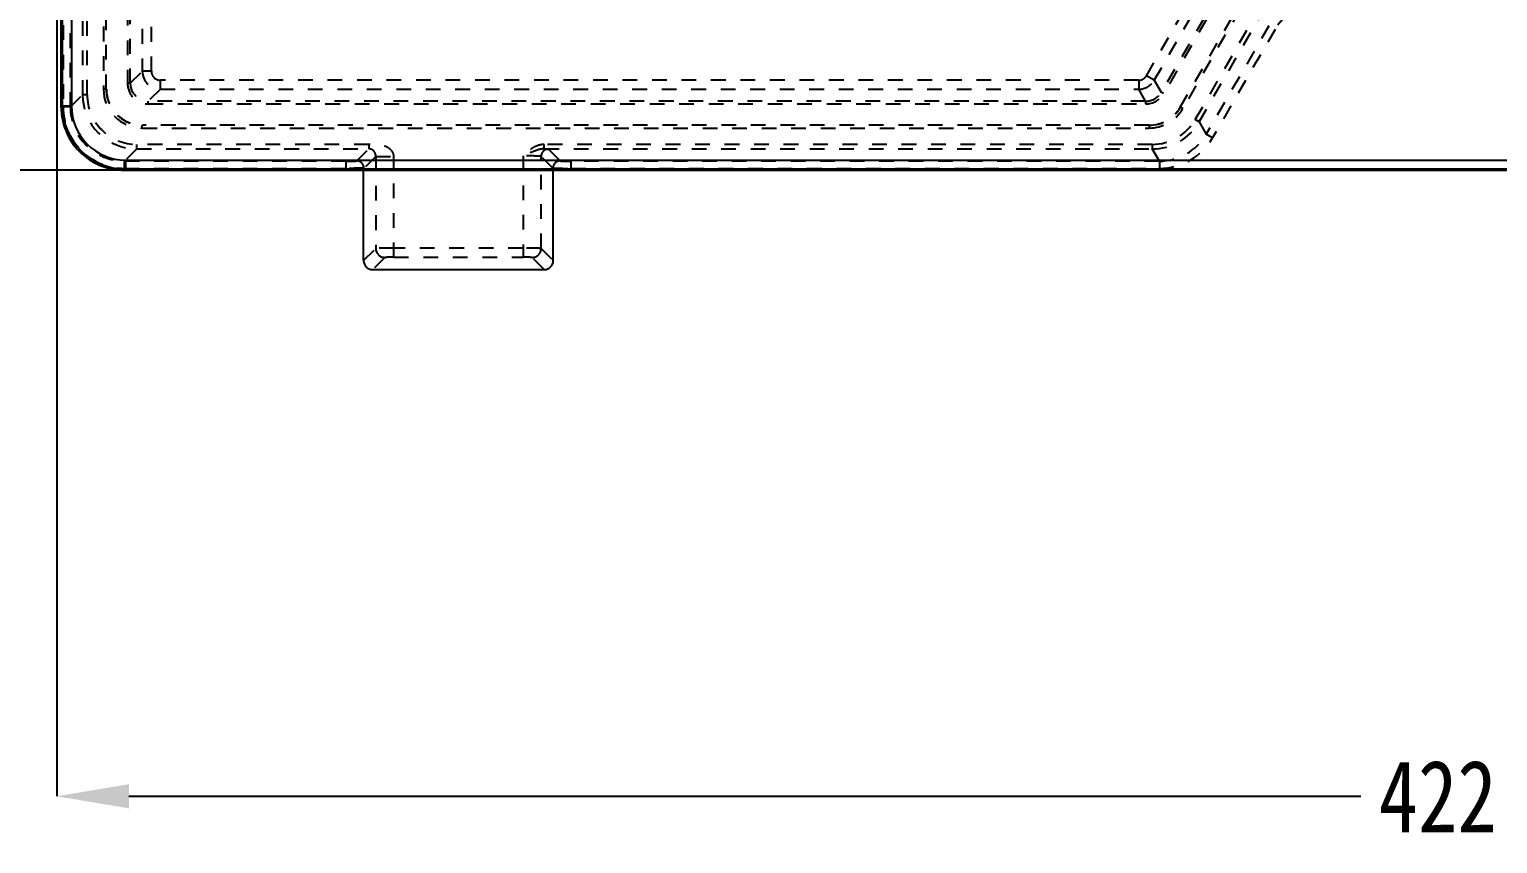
# Model space of a CAD drawing. Header units: millimetres. Extents: x -1265 to 1982, y -12197 to 1934.
# Drawn here: x -122.9 to 39.8, y -196.7 to -106.5 of the extents above; entities that cross this region are included whole.
import ezdxf

# ---------------------------------------------------------------- set-up
doc = ezdxf.new("R2010")
doc.units = ezdxf.units.MM
doc.header["$LTSCALE"] = 16.335
doc.header["$PDMODE"] = 3
doc.header["$PDSIZE"] = 0.3125
doc.linetypes.add('HIDDEN', pattern=[0.2, 0.1, -0.1])
doc.layers.get('0').update_dxf_attribs({"linetype": 'CONTINUOUS'})
doc.layers.get('Defpoints').update_dxf_attribs({"linetype": 'CONTINUOUS'})
doc.layers.add('DEFAULT_2', color=8, linetype='HIDDEN')
doc.styles.get("Standard").update_dxf_attribs({"font": 'txt', "width": 0.8})
doc.dimstyles.new('11', dxfattribs={"dimtxt": 8, "dimasz": 8, "dimexe": 0, "dimexo": 0, "dimgap": 0, "dimtad": 0, "dimdsep": 46, "dimtxsty": 'Standard', "dimcen": 0, "dimclrd": 4, "dimclre": 4, "dimclrt": 6, "dimazin": 0, "dimtp": 0.01, "dimtm": 0.01, "dimtfac": 1, "dimtofl": 0, "dimtmove": 0, "dimatfit": 3, "dimfxl": 0, "dimtolj": 1, "dimarcsym": 0})

# ---------------------------------------------------------------- blocks, each defined once
blk = doc.blocks.new('*D79')
at = {"color": 4, "lineweight": -2}
for p, q in [((-41.72, 283.87), (-159.31, 283.87)), ((-159.31, 275.87), (-159.31, 57.15)), ((-159.31, -114.13), (-159.31, 41.15)), ((-36.24, -122.13), (-159.31, -122.13))]:
    blk.add_line(p, q, dxfattribs=at)
at = {"color": 4}
for points in [[(-160.64, 275.87), (-157.98, 275.87), (-159.31, 283.87)], [(-160.64, -114.13), (-157.98, -114.13), (-159.31, -122.13)]]:
    blk.add_solid(points, dxfattribs=at)
at = {"layer": 'Defpoints', "color": 0}
for p in [(-41.72, 283.87), (-159.31, -122.13), (-36.24, -122.13)]:
    blk.add_point(p, dxfattribs=at)
at = {"color": 6, "insert": (-159.31, 49.15), "char_height": 8, "attachment_point": 5, "rotation": 90}
blk.add_mtext('\\A1;406', dxfattribs=at)
blk = doc.blocks.new('*D376')
at = {"color": 4, "lineweight": -2}
for p, q in [((302.18, 15.45), (302.18, -191.49)), ((-119.82, -87.6), (-119.82, -191.49)), ((-111.82, -191.49), (24.61, -191.49)), ((294.18, -191.49), (41.68, -191.49))]:
    blk.add_line(p, q, dxfattribs=at)
at = {"color": 4}
for points in [[(-111.82, -190.15), (-111.82, -192.82), (-119.82, -191.49)], [(294.18, -190.15), (294.18, -192.82), (302.18, -191.49)]]:
    blk.add_solid(points, dxfattribs=at)
at = {"layer": 'Defpoints', "color": 0}
for p in [(302.18, 15.45), (-119.82, -87.6), (-119.82, -191.49)]:
    blk.add_point(p, dxfattribs=at)
at = {"color": 6, "insert": (33.14, -191.49), "char_height": 8, "attachment_point": 5}
blk.add_mtext('\\A1;422', dxfattribs=at)

msp = doc.modelspace()

# ---------------------------------------------------------------- linework, layer by layer
at = {"color": 7, "linetype": 'Continuous'}
for p, q in [((-119.323, -115.132), (-119.323, 276.873)), ((-119.191, -115), (-119.191, 276.741)), ((-118.192, 276.741), (-118.192, -115)), ((-119.191, -115), (-119.323, -115.132)), ((-119.191, -115), (-118.192, -115)), ((-112.194, -120.998), (-112.194, -121.998)), ((-112.193, -120.998), (255.352, -120.998)), ((-112.325, -122.13), (-112.194, -121.998)), ((-112.325, -122.13), (255.407, -122.13)), ((255.38, -121.998), (-112.194, -121.998)), ((-85.823, -132.13), (-85.823, -122.13)), ((-64.823, -132.13), (-64.823, -122.13)), ((-84.823, -133.13), (-65.823, -133.13))]:
    msp.add_line(p, q, dxfattribs=at)
for centre, radius, start, end in [((-112.326, -115.132), 6.997, 179.99531, 270.00469), ((-112.193, -115), 6.998, 180.00366, 269.99634), ((-112.194, -115.001), 5.997, 179.98756, 270.01244)]:
    msp.add_arc(centre, radius, start, end, dxfattribs=at)
for centre, major_axis, start_param, end_param in [((-84.823, -132.13), (0.707, 0.707), -3.9268491, -2.3563362), ((-65.823, -132.13), (0.707, -0.707), -0.7852565, 0.7852565)]:
    msp.add_ellipse(centre, major_axis=major_axis, ratio=0.9996955, start_param=start_param, end_param=end_param, dxfattribs=at)
at = {"layer": 'DEFAULT_2', "color": 8, "linetype": 'HIDDEN'}
for p, q in [((-116.952, 201.501), (-116.952, -113.76)), ((-116.453, -113.76), (-116.453, 201.501)), ((-114.639, 200.887), (-114.639, -113.146)), ((-114.339, -113.138), (-114.339, 200.879)), ((-111.976, -81.6), (-111.976, -112.483)), ((-111.676, -112.483), (-111.676, -81.6)), ((-110.34, -83.604), (-110.34, -111.147)), ((-109.34, -111.147), (-109.34, -83.604)), ((0.887, -111.647), (5.255, -104.081)), ((8.876, -102.482), (2.524, -113.483)), ((9.136, -102.632), (2.784, -113.633)), ((1.753, -112.147), (6.121, -104.581)), ((4.63, -115.13), (10.981, -104.129)), ((11.25, -104.295), (4.899, -115.296)), ((6.293, -116.51), (13.221, -104.509)), ((6.725, -116.76), (13.654, -104.759)), ((-119.109, -106.061), (-119.109, -115.117)), ((-118.309, -115.117), (-118.309, -106.061)), ((14.437, -106.116), (7.509, -118.116)), ((15.13, -106.515), (8.201, -118.516)), ((-111.676, -112.483), (-110.34, -111.147)), ((-109.34, -111.147), (-110.34, -111.147)), ((-108.34, -113.147), (-108.34, -112.147)), ((0.021, -112.147), (-108.34, -112.147)), ((0.021, -112.147), (0.021, -113.147)), ((1.753, -112.147), (0.887, -111.647)), ((1.753, -112.147), (2.524, -113.483)), ((-118.309, -115.117), (-116.952, -113.76)), ((-116.453, -113.76), (-116.952, -113.76)), ((-114.339, -113.146), (-114.639, -113.146)), ((-111.676, -112.483), (-111.976, -112.483)), ((-108.34, -113.147), (-109.676, -114.483)), ((-108.34, -113.147), (0.021, -113.147)), ((0.793, -114.483), (0.021, -113.147)), ((2.784, -113.633), (2.524, -113.483)), ((-118.309, -115.117), (-119.109, -115.117)), ((-109.676, -114.783), (-109.676, -114.483)), ((0.793, -114.483), (-109.676, -114.483)), ((-109.676, -114.783), (0.793, -114.783)), ((0.793, -114.483), (0.793, -114.783)), ((4.63, -115.13), (4.639, -115.146)), ((4.899, -115.296), (4.639, -115.146)), ((6.725, -116.76), (6.293, -116.51)), ((6.725, -116.76), (7.509, -118.116)), ((-110.339, -117.445), (-110.339, -117.146)), ((-110.339, -117.445), (1.176, -117.445)), ((1.171, -117.146), (-110.331, -117.146)), ((1.171, -117.13), (1.176, -117.445)), ((8.201, -118.516), (7.509, -118.116)), ((-110.953, -119.759), (-112.31, -121.116)), ((-110.953, -119.759), (-110.953, -119.259)), ((-85.252, -119.259), (-110.953, -119.259)), ((-110.953, -119.759), (-85.252, -119.759)), ((-86.588, -121.095), (-85.252, -119.759)), ((-85.252, -119.259), (-85.252, -119.759)), ((1.53, -119.259), (-65.817, -119.259)), ((-65.817, -119.759), (-65.817, -119.259)), ((-65.817, -119.759), (1.53, -119.759)), ((-65.368, -119.785), (-64.057, -121.095)), ((1.53, -119.259), (1.53, -119.759)), ((2.313, -121.116), (1.53, -119.759)), ((-112.31, -121.916), (-112.31, -121.116)), ((-87.788, -121.116), (-112.31, -121.116)), ((-112.31, -121.916), (-87.788, -121.916)), ((-87.788, -121.116), (-87.788, -122.13)), ((-84.478, -120.585), (-85.789, -121.895)), ((-85.789, -122.078), (-85.789, -121.895)), ((-84.478, -120.585), (-82.478, -120.585)), ((-84.478, -120.585), (-84.478, -130.785)), ((-82.478, -131.768), (-82.478, -120.585)), ((-68.167, -120.537), (-68.167, -131.768)), ((-64.857, -121.895), (-66.167, -120.585)), ((-66.167, -130.785), (-66.167, -120.585)), ((-64.857, -121.895), (-64.857, -122.078)), ((2.313, -121.116), (-62.858, -121.116)), ((-62.857, -122.13), (-62.857, -121.116)), ((-62.857, -121.916), (2.313, -121.916)), ((2.313, -121.116), (2.313, -121.916)), ((-85.823, -122.13), (-85.789, -122.078)), ((-64.823, -122.13), (-64.857, -122.078)), ((-85.823, -132.13), (-84.478, -130.785)), ((-68.167, -130.768), (-82.478, -130.768)), ((-66.167, -130.785), (-64.823, -132.13)), ((-83.478, -131.785), (-84.823, -133.13)), ((-82.478, -131.768), (-68.167, -131.768)), ((-65.823, -133.13), (-67.167, -131.785))]:
    msp.add_line(p, q, dxfattribs=at)
for centre, radius, start, end in [((19.633, -109.115), 5.199, 89.9991, 150.0009), ((-108.34, -111.147), 2, 180.00872, 269.99128), ((-108.34, -111.147), 1, 179.99638, 270.00362), ((0.022, -111.147), 2, 269.99806, 330.00194), ((-110.953, -113.76), 5.999, 180.00197, 269.99803), ((-110.954, -113.761), 5.499, 179.99488, 270.00512), ((-110.339, -113.146), 4.299, 180.00032, 269.99968), ((-109.676, -112.483), 2.3, 179.99614, 270.00386), ((-109.676, -112.483), 1.999, 179.99269, 270.00731), ((0.793, -112.483), 2, 269.99747, 330.00253), ((0.793, -112.483), 2.299, 269.99211, 330.00789), ((-112.31, -115.117), 6.799, 179.99933, 270.00067), ((-112.311, -115.118), 5.998, 179.99322, 270.00678), ((1.176, -113.146), 3.999, 269.99835, 330.00165), ((1.176, -113.147), 4.299, 269.99461, 330.00539), ((1.53, -113.76), 5.499, 269.99905, 330.00095), ((1.53, -113.76), 5.999, 270.00019, 329.99981), ((2.314, -115.117), 5.999, 269.99767, 330.00233), ((2.313, -115.117), 6.799, 269.99914, 330.00086), ((-65.367, -120.585), 0.8, 90.02106, 179.97894), ((-86.589, -121.896), 0.8, 0.02106, 89.97893), ((-64.057, -121.896), 0.8, 90.02106, 179.97894), ((-83.478, -130.785), 1, 180.02106, 269.97894), ((-67.168, -130.785), 1, 270.02106, 359.97894)]:
    msp.add_arc(centre, radius, start, end, dxfattribs=at)
for centre, major_axis, ratio, start_param, end_param in [((-110.322, -113.129), (-2.829, -2.829), 0.9996955, -0.7852623, 0.7852623), ((1.166, -113.129), (2, -3.465), 0.9997969, -0.5235108, 0.5235108)]:
    msp.add_ellipse(centre, major_axis=major_axis, ratio=ratio, start_param=start_param, end_param=end_param, dxfattribs=at)
for points, knots in [([(0.021, -112.147), (0.194, -112.147), (0.542, -112.049), (0.801, -111.796), (0.887, -111.647)], [0, 0, 0, 0, 0.5000016, 1, 1, 1, 1]), ([(-114.339, -113.146), (-114.339, -113.666), (-114.123, -114.715), (-113.243, -116.05), (-111.908, -116.93), (-110.86, -117.146), (-110.339, -117.146)], [0, 0, 0, 0, 0.2501757, 0.4999999, 0.7498237, 1, 1, 1, 1]), ([(-82.478, -120.585), (-82.478, -120.444), (-82.55, -120.158), (-82.827, -119.825), (-83.179, -119.583), (-83.697, -119.351), (-84.261, -119.238), (-84.828, -119.238), (-85.111, -119.259), (-85.252, -119.259)], [0, 0, 0, 0, 0.1243902, 0.2492149, 0.3743538, 0.4995698, 0.7494634, 0.8747478, 1, 1, 1, 1]), ([(-84.478, -120.585), (-84.478, -120.423), (-84.548, -120.15), (-84.839, -119.841), (-85.101, -119.759), (-85.252, -119.759)], [0, 0, 0, 0, 0.3895199, 0.634714, 1, 1, 1, 1]), ([(-65.817, -119.259), (-66.045, -119.269), (-66.503, -119.345), (-67.12, -119.657), (-67.667, -120.069), (-68.006, -120.376), (-68.167, -120.537)], [0, 0, 0, 0, 0.2502367, 0.4998032, 0.7503083, 1, 1, 1, 1]), ([(-65.817, -119.759), (-66.198, -119.758), (-67.007, -120.03), (-67.757, -120.36), (-68.167, -120.537)], [0, 0, 0, 0, 0.4600703, 1, 1, 1, 1]), ([(-65.817, -119.759), (-65.754, -119.761), (-65.645, -119.764), (-65.519, -119.77), (-65.443, -119.775), (-65.406, -119.777), (-65.383, -119.781), (-65.37, -119.783), (-65.368, -119.785)], [0, 0, 0, 0, 0.4185815, 0.7283058, 0.8402894, 0.9229938, 0.9761526, 1, 1, 1, 1]), ([(-87.788, -121.116), (-87.637, -121.116), (-87.417, -121.115), (-87.136, -121.113), (-86.958, -121.11), (-86.811, -121.107), (-86.71, -121.105), (-86.65, -121.101), (-86.619, -121.1), (-86.601, -121.097), (-86.59, -121.097), (-86.588, -121.095)], [0, 0, 0, 0, 0.378397, 0.5499872, 0.7007377, 0.8244643, 0.9175412, 0.9516558, 0.9769958, 0.9932041, 1, 1, 1, 1]), ([(-85.789, -121.895), (-85.792, -121.898), (-85.808, -121.897), (-85.839, -121.9), (-85.889, -121.901), (-85.99, -121.905), (-86.158, -121.907), (-86.404, -121.91), (-86.702, -121.913), (-87.169, -121.915), (-87.536, -121.916), (-87.788, -121.916)], [0, 0, 0, 0, 0.0065035, 0.0223133, 0.047272, 0.081194, 0.1747156, 0.2990909, 0.4498166, 0.6213518, 1, 1, 1, 1]), ([(-66.167, -120.585), (-66.17, -120.581), (-66.188, -120.58), (-66.218, -120.574), (-66.27, -120.571), (-66.371, -120.564), (-66.538, -120.557), (-66.783, -120.55), (-67.081, -120.544), (-67.419, -120.54), (-67.786, -120.538), (-68.039, -120.537), (-68.167, -120.537)], [0, 0, 0, 0, 0.0069957, 0.023282, 0.0486627, 0.0827977, 0.1758758, 0.2995676, 0.4502575, 0.6217708, 0.8072909, 1, 1, 1, 1]), ([(-64.857, -121.895), (-64.853, -121.898), (-64.838, -121.897), (-64.807, -121.9), (-64.757, -121.901), (-64.655, -121.905), (-64.487, -121.907), (-64.242, -121.91), (-63.944, -121.913), (-63.477, -121.915), (-63.11, -121.916), (-62.857, -121.916)], [0, 0, 0, 0, 0.0065035, 0.0223133, 0.047272, 0.081194, 0.1747156, 0.2990909, 0.4498167, 0.6213519, 1, 1, 1, 1]), ([(-64.057, -121.095), (-64.055, -121.097), (-64.045, -121.097), (-64.027, -121.1), (-63.996, -121.101), (-63.935, -121.105), (-63.835, -121.107), (-63.688, -121.11), (-63.509, -121.113), (-63.229, -121.115), (-63.009, -121.116), (-62.858, -121.116)], [0, 0, 0, 0, 0.0067959, 0.0230042, 0.0483442, 0.0824588, 0.1755358, 0.2992623, 0.4500127, 0.6216028, 1, 1, 1, 1]), ([(-85.789, -122.078), (-85.791, -122.082), (-85.809, -122.084), (-85.838, -122.09), (-85.889, -122.094), (-85.99, -122.101), (-86.158, -122.108), (-86.404, -122.116), (-86.701, -122.122), (-87.04, -122.126), (-87.407, -122.129), (-87.66, -122.13), (-87.788, -122.13)], [0, 0, 0, 0, 0.0068941, 0.0228476, 0.0478728, 0.0818181, 0.1753187, 0.2996138, 0.4502059, 0.6216019, 0.8075684, 1, 1, 1, 1]), ([(-62.858, -122.13), (-62.986, -122.13), (-63.239, -122.129), (-63.605, -122.126), (-63.944, -122.122), (-64.242, -122.116), (-64.487, -122.108), (-64.656, -122.101), (-64.757, -122.094), (-64.808, -122.09), (-64.837, -122.084), (-64.855, -122.082), (-64.857, -122.078)], [0, 0, 0, 0, 0.1924316, 0.3783981, 0.549794, 0.7003861, 0.8246812, 0.9181818, 0.9521271, 0.9771524, 0.9931059, 1, 1, 1, 1]), ([(-82.478, -130.768), (-82.731, -130.768), (-83.098, -130.769), (-83.565, -130.771), (-83.863, -130.773), (-84.108, -130.775), (-84.276, -130.777), (-84.378, -130.78), (-84.428, -130.781), (-84.459, -130.784), (-84.474, -130.783), (-84.478, -130.785)], [0, 0, 0, 0, 0.3786657, 0.550209, 0.7009415, 0.8253216, 0.9188441, 0.9527643, 0.9777188, 0.9935201, 1, 1, 1, 1]), ([(-66.167, -130.785), (-66.171, -130.783), (-66.187, -130.784), (-66.218, -130.781), (-66.268, -130.78), (-66.369, -130.777), (-66.537, -130.775), (-66.783, -130.773), (-67.081, -130.771), (-67.548, -130.769), (-67.915, -130.768), (-68.167, -130.768)], [0, 0, 0, 0, 0.0064799, 0.0222811, 0.0472357, 0.0811559, 0.1746783, 0.2990583, 0.4497908, 0.6213341, 1, 1, 1, 1]), ([(-82.478, -131.768), (-82.605, -131.768), (-82.788, -131.768), (-83.022, -131.771), (-83.171, -131.772), (-83.292, -131.776), (-83.386, -131.775), (-83.441, -131.785), (-83.473, -131.78), (-83.478, -131.785)], [0, 0, 0, 0, 0.378398, 0.5499925, 0.70075, 0.8244858, 0.9175732, 0.9770366, 1, 1, 1, 1]), ([(-67.167, -131.785), (-67.173, -131.78), (-67.205, -131.785), (-67.259, -131.775), (-67.353, -131.776), (-67.475, -131.772), (-67.624, -131.771), (-67.858, -131.768), (-68.041, -131.768), (-68.167, -131.768)], [0, 0, 0, 0, 0.0229634, 0.082427, 0.1755145, 0.2992498, 0.4500064, 0.6216001, 1, 1, 1, 1])]:
    msp.add_open_spline(points, degree=3, knots=knots, dxfattribs=at)

# ---------------------------------------------------------------- dimensions: what is measured, and where the dimension line sits
dim = msp.add_linear_dim(base=(-159.309, -122.13), p1=(-41.721, 283.87), p2=(-36.239, -122.13), angle=90, dimstyle='11')
dim.commit()
dim.dimension.update_dxf_attribs({"geometry": '*D79', "text_midpoint": (-159.309, 49.15), "dimtype": 160})
dim = msp.add_linear_dim(base=(-119.823, -191.487), p1=(302.177, 15.447), p2=(-119.823, -87.596), dimstyle='11', override={"dimfxl": 1.25, "dimarcsym": 1})
dim.commit()
dim.dimension.update_dxf_attribs({"geometry": '*D376', "text_midpoint": (33.144, -191.487), "dimtype": 160})

doc.saveas('drawing.dxf')
